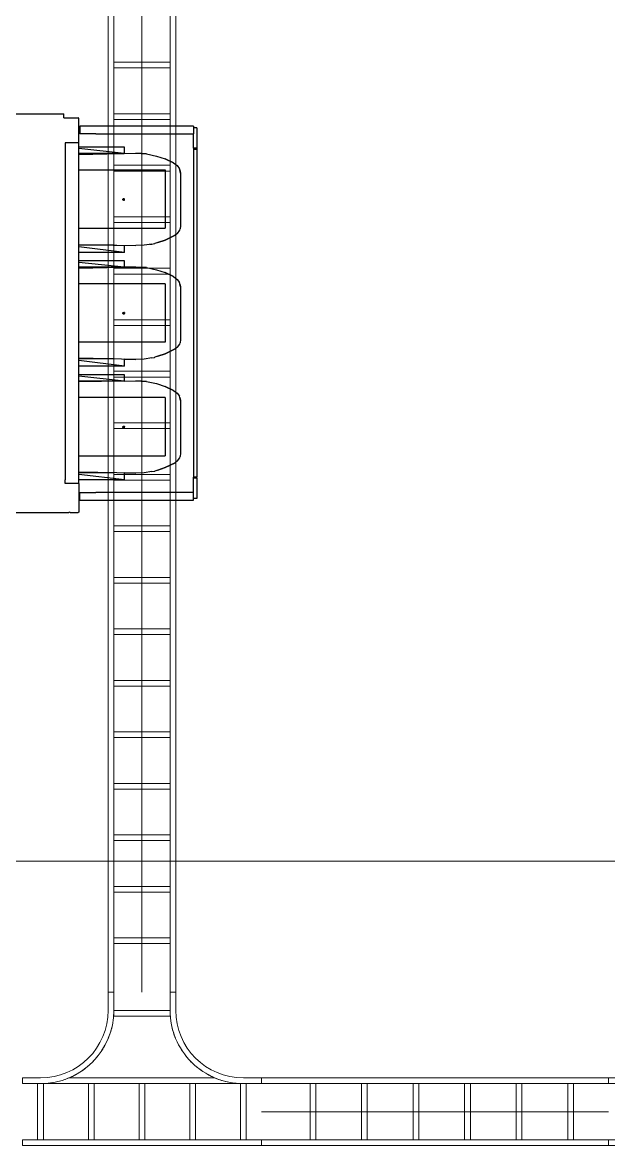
# Model space of a CAD drawing. Header units: millimetres. Extents: x 0 to 154200, y 0 to 64595.
# Drawn here: x 40170 to 42770, y 8539 to 13523 of the extents above; entities that cross this region are included whole.
import ezdxf

# ---------------------------------------------------------------- set-up
doc = ezdxf.new("R2010")
doc.units = ezdxf.units.MM
doc.layers.add('E-CABL-TRAY', color=4, linetype='Continuous', lineweight=9)
doc.layers.add('Floor', color=7, linetype='Continuous', lineweight=9)
doc.layers.add('Equipment', color=7, linetype='Continuous', true_color=0xffffff)

# ---------------------------------------------------------------- blocks, each defined once
blk = doc.blocks.new('M_래더 수평 티 - 300mm 반지름-272136-레벨 2')
at = {"layer": 'E-CABL-TRAY'}
for p, q in [((530, 150), (-530, 150)), ((-530, 150), (-530, 124.6)), ((530, 124.6), (530, 150)), ((-530, 124.6), (530, 124.6)), ((-462.7, 124.6), (-462.7, -124.6)), ((-437.3, -124.6), (-437.3, 124.6)), ((-237.7, 124.6), (-237.7, -124.6)), ((-212.3, -124.6), (-212.3, 124.6)), ((-12.7, 124.6), (-12.7, -124.6)), ((12.7, -124.6), (12.7, 124.6)), ((212.3, 124.6), (212.3, -124.6)), ((237.7, -124.6), (237.7, 124.6)), ((437.3, 124.6), (437.3, -124.6)), ((462.7, -124.6), (462.7, 124.6)), ((-450, -124.6), (-530, -124.6)), ((-530, -124.6), (-530, -150)), ((-450, -124.6), (-437.3, -124.6)), ((-450, -124.6), (450, -124.6)), ((-237.7, -124.6), (-212.3, -124.6)), ((-12.7, -124.6), (12.7, -124.6)), ((212.3, -124.6), (237.7, -124.6)), ((437.3, -124.6), (450, -124.6)), ((530, -124.6), (450, -124.6)), ((530, -150), (530, -124.6)), ((-530, -150), (-450, -150)), ((-324, -150), (324, -150)), ((450, -150), (530, -150)), ((124.6, -424.6), (-124.6, -424.6)), ((-124.6, -424.6), (-124.6, -450)), ((124.6, -450), (124.6, -424.6)), ((-150, -450), (-150, -530)), ((-124.6, -450), (124.6, -450)), ((-124.6, -530), (-124.6, -450)), ((124.6, -450), (124.6, -530)), ((150, -530), (150, -450)), ((-150, -530), (-124.6, -530)), ((124.6, -530), (150, -530))]:
    blk.add_line(p, q, dxfattribs=at)
for centre, radius, start, end in [((-450, -450), 325.4, 360, 90), ((-450, -450), 325.4, 79.9947, 90), ((-450, -450), 325.4, 67.9974, 77.4396), ((450, -450), 325.4, 90, 180), ((450, -450), 325.4, 102.5604, 112.0026), ((450, -450), 325.4, 90, 100.0053), ((-450, -450), 300, 0, 90), ((-450, -450), 325.4, 61.232, 67.2117), ((-450, -450), 325.4, 49.8928, 56.0097), ((450, -450), 300, 90, 180), ((450, -450), 325.4, 123.9903, 130.1072), ((450, -450), 325.4, 112.7883, 118.768), ((-450, -450), 325.4, 38.4887, 44.8078), ((450, -450), 325.4, 135.1922, 141.5113), ((-450, -450), 325.4, 26.942, 33.6058), ((450, -450), 325.4, 146.3942, 153.058), ((-450, -450), 325.4, 11.2019, 22.4039), ((450, -450), 325.4, 157.5961, 168.7981)]:
    blk.add_arc(centre, radius, start, end, dxfattribs=at)
blk = doc.blocks.new('Main_CVD')
at = {"layer": 'Equipment', "lineweight": -3}
for points in [[(55.1, 509.9, 0), (62.8, 509.9, 0)], [(55.1, 509.9, 0), (55.1, 439.4, 0)], [(62.8, 524.8, 0), (152.8, 524.8, 0)], [(62.8, 524.8, 0), (62.8, 509.9, 0)], [(62.8, 509.9, 0), (89.5, 509.9, 0)], [(89.5, 439.4, 0), (89.5, 509.9, 0)], [(152.8, 509.9, 0), (89.5, 509.9, 0)], [(152.8, 524.8, 0), (157.9, 524.8, 0)], [(152.8, 524.8, 0), (152.8, 509.9, 0)], [(152.8, 509.9, 0), (157.9, 509.9, 0)], [(157.9, 524.8, 0), (1611.8, 524.8, 0)], [(157.9, 524.8, 0), (157.9, 509.9, 0)], [(157.9, 509.9, 0), (1611.8, 509.9, 0)], [(1616.9, 524.8, 0), (1611.8, 524.8, 0)], [(1611.8, 524.8, 0), (1611.8, 509.9, 0)], [(1616.9, 509.9, 0), (1611.8, 509.9, 0)], [(1616.9, 524.8, 0), (1706.9, 524.8, 0)], [(1616.9, 524.8, 0), (1616.9, 509.9, 0)], [(1680.3, 509.9, 0), (1616.9, 509.9, 0)], [(1680.3, 509.9, 0), (1680.3, 439.4, 0)], [(1706.9, 509.9, 0), (1680.3, 509.9, 0)], [(1706.9, 524.8, 0), (1706.9, 509.9, 0)], [(1714.7, 509.9, 0), (1706.9, 509.9, 0)], [(1714.7, 439.4, 0), (1714.7, 509.9, 0)], [(249.2, 448.9, 0), (243.5, 447.7, 0)], [(249.2, 448.9, 0), (263.2, 452, 0)], [(263.2, 452, 0), (249.2, 448.9, 0)], [(263.2, 452, 0), (496.9, 452, 0)], [(496.9, 452, 0), (510.9, 449.6, 0)], [(516.9, 448.5, 0), (510.9, 449.6, 0)], [(754, 448.9, 0), (748.3, 447.7, 0)], [(768, 452, 0), (754, 448.9, 0)], [(754, 448.9, 0), (768, 452, 0)], [(768, 452, 0), (1001.7, 452, 0)], [(1001.7, 452, 0), (1015.7, 449.6, 0)], [(1021.7, 448.5, 0), (1015.7, 449.6, 0)], [(1259, 448.9, 0), (1253.3, 447.7, 0)], [(1273, 452, 0), (1259, 448.9, 0)], [(1259, 448.9, 0), (1273, 452, 0)], [(1273, 452, 0), (1506.7, 452, 0)], [(1506.7, 452, 0), (1520.7, 449.6, 0)], [(1526.7, 448.5, 0), (1520.7, 449.6, 0)], [(55.1, 439.4, 0), (55.1, 75.7, 0)], [(89.5, 75.7, 0), (89.5, 439.4, 0)], [(199.9, 383.3, 0), (217.7, 420.7, 0)], [(217.7, 420.7, 0), (199.9, 383.3, 0)], [(217.7, 420.7, 0), (199.9, 383.3, 0)], [(217.7, 420.7, 0), (230, 437.4, 0)], [(217.7, 420.7, 0), (230, 437.4, 0)], [(230, 437.4, 0), (243.5, 447.7, 0)], [(530.4, 438.3, 0), (516.9, 448.5, 0)], [(530.4, 438.3, 0), (538.4, 428, 0)], [(538.4, 428, 0), (560.2, 383.3, 0)], [(560.2, 383.3, 0), (538.4, 428, 0)], [(538.4, 428, 0), (560.2, 383.3, 0)], [(704.7, 383.3, 0), (722.5, 420.7, 0)], [(722.5, 420.7, 0), (704.7, 383.3, 0)], [(722.5, 420.7, 0), (704.7, 383.3, 0)], [(722.5, 420.7, 0), (734.8, 437.4, 0)], [(722.5, 420.7, 0), (734.8, 437.4, 0)], [(734.8, 437.4, 0), (748.3, 447.7, 0)], [(1035.2, 438.3, 0), (1021.7, 448.5, 0)], [(1035.2, 438.3, 0), (1043.2, 428, 0)], [(1065, 383.3, 0), (1043.2, 428, 0)], [(1043.2, 428, 0), (1065, 383.3, 0)], [(1227.5, 420.7, 0), (1209.7, 383.3, 0)], [(1209.7, 383.3, 0), (1227.5, 420.7, 0)], [(1227.5, 420.7, 0), (1239.8, 437.4, 0)], [(1227.5, 420.7, 0), (1239.8, 437.4, 0)], [(1239.8, 437.4, 0), (1253.3, 447.7, 0)], [(1540.2, 438.3, 0), (1526.7, 448.5, 0)], [(1540.2, 438.3, 0), (1548.2, 428, 0)], [(1548.2, 428, 0), (1570, 383.3, 0)], [(1570, 383.3, 0), (1548.2, 428, 0)], [(1680.3, 439.4, 0), (1680.3, 75.7, 0)], [(1714.7, 75.7, 0), (1714.7, 439.4, 0)], [(187.2, 344.6, 0), (199.9, 383.3, 0)], [(249.2, 0, 0), (249.2, 383.3, 0)], [(249.2, 383.3, 0), (508, 383.3, 0)], [(508, 0, 0), (508, 383.3, 0)], [(571.1, 351.2, 0), (560.2, 383.3, 0)], [(560.2, 383.3, 0), (571.1, 351.2, 0)], [(571.1, 351.2, 0), (560.2, 383.3, 0)], [(571.1, 351.2, 0), (575.4, 338.4, 0)], [(692, 344.6, 0), (704.7, 383.3, 0)], [(754, 383.3, 0), (754, 0, 0)], [(754, 383.3, 0), (1012.8, 383.3, 0)], [(1012.8, 383.3, 0), (1012.8, 0, 0)], [(1065, 383.3, 0), (1075.9, 351.2, 0)], [(1075.9, 351.2, 0), (1065, 383.3, 0)], [(1075.9, 351.2, 0), (1080.2, 338.4, 0)], [(1075.9, 351.2, 0), (1080.2, 338.4, 0)], [(1197, 344.6, 0), (1209.7, 383.3, 0)], [(1259, 383.3, 0), (1259, 0, 0)], [(1259, 383.3, 0), (1517.8, 383.3, 0)], [(1517.8, 0, 0), (1517.8, 383.3, 0)], [(1580.9, 351.2, 0), (1570, 383.3, 0)], [(1570, 383.3, 0), (1580.9, 351.2, 0)], [(1580.9, 351.2, 0), (1585.2, 338.4, 0)], [(1580.9, 351.2, 0), (1585.2, 338.4, 0)], [(175.1, 254, 0), (177.7, 301.1, 0)], [(175.1, 254, 0), (177.7, 301.1, 0)], [(177.7, 301.1, 0), (175.1, 254, 0)], [(177.7, 301.1, 0), (187.2, 344.6, 0)], [(177.7, 301.1, 0), (187.2, 344.6, 0)], [(576, 336.8, 0), (575.4, 338.4, 0)], [(577.9, 324.4, 0), (576, 336.8, 0)], [(577.9, 324.4, 0), (583.3, 290.7, 0)], [(579.2, 316.3, 0), (577.9, 324.4, 0)], [(679.9, 254, 0), (682.5, 301.1, 0)], [(679.9, 254, 0), (682.5, 301.1, 0)], [(682.5, 301.1, 0), (679.9, 254, 0)], [(682.5, 301.1, 0), (692, 344.6, 0)], [(682.5, 301.1, 0), (692, 344.6, 0)], [(1080.8, 336.8, 0), (1080.2, 338.4, 0)], [(1082.7, 324.4, 0), (1080.8, 336.8, 0)], [(1082.7, 324.4, 0), (1088.1, 290.7, 0)], [(1184.9, 254, 0), (1187.5, 301.1, 0)], [(1184.9, 254, 0), (1187.5, 301.1, 0)], [(1187.5, 301.1, 0), (1184.9, 254, 0)], [(1187.5, 301.1, 0), (1197, 344.6, 0)], [(1187.5, 301.1, 0), (1197, 344.6, 0)], [(1585.8, 336.8, 0), (1585.2, 338.4, 0)], [(1587.7, 324.4, 0), (1585.8, 336.8, 0)], [(1587.7, 324.4, 0), (1593.1, 290.7, 0)], [(176.1, 201.4, 0), (175.1, 254, 0)], [(176.1, 201.4, 0), (175.1, 254, 0)], [(176.1, 201.4, 0), (175.1, 254, 0)], [(580, 0, 0), (585, 254, 0)], [(580, 0, 0), (585, 254, 0)], [(583, 152.6, 0), (585, 254, 0)], [(583.3, 290.7, 0), (585, 254, 0)], [(583.3, 290.7, 0), (585, 254, 0)], [(583.3, 290.7, 0), (585, 254, 0)], [(680.9, 204, 0), (679.9, 254, 0)], [(679.9, 254, 0), (680.9, 204, 0)], [(680.9, 204, 0), (679.9, 254, 0)], [(1089.8, 254, 0), (1084.8, 0, 0)], [(1088.1, 290.7, 0), (1089.8, 254, 0)], [(1088.1, 290.7, 0), (1089.8, 254, 0)], [(1088.1, 290.7, 0), (1089.8, 254, 0)], [(1088.8, 204, 0), (1089.8, 254, 0)], [(1089.8, 254, 0), (1088.8, 204, 0)], [(1185.9, 201.4, 0), (1184.9, 254, 0)], [(1594.8, 254, 0), (1589.8, 0, 0)], [(1593.1, 290.7, 0), (1594.8, 254, 0)], [(1593.1, 290.7, 0), (1594.8, 254, 0)], [(1593.1, 290.7, 0), (1594.8, 254, 0)], [(1594.8, 254, 0), (1593.8, 204, 0)], [(1593.8, 204, 0), (1594.8, 254, 0)], [(176.1, 204, 0), (148, 204, 0)], [(148, 204, 0), (148, 0, 0)], [(176.1, 201.4, 0), (154.5, 0, 0)], [(176.4, 204, 0), (176.1, 201.4, 0)], [(176.4, 186.9, 0), (176.1, 201.4, 0)], [(176.4, 186.9, 0), (176.1, 201.4, 0)], [(176.4, 186.9, 0), (176.1, 201.4, 0)], [(376.1, 200, 0), (376.2, 201, 0)], [(376.2, 199, 0), (376.1, 200, 0)], [(376.2, 201, 0), (376.6, 202, 0)], [(376.6, 202, 0), (377.3, 202.8, 0)], [(378.1, 203.4, 0), (377.3, 202.8, 0)], [(378.1, 203.4, 0), (379, 203.8, 0)], [(380, 204, 0), (379, 203.8, 0)], [(381.1, 203.8, 0), (380, 204, 0)], [(381.1, 203.8, 0), (382, 203.4, 0)], [(382.8, 202.8, 0), (382, 203.4, 0)], [(383.5, 202, 0), (382.8, 202.8, 0)], [(383.9, 201, 0), (383.5, 202, 0)], [(384, 200, 0), (383.9, 201, 0)], [(383.9, 199, 0), (384, 200, 0)], [(615, 204, 0), (584, 204, 0)], [(615, 204, 0), (590.3, 0, 0)], [(615, 204, 0), (615, 0, 0)], [(680.9, 204, 0), (652.8, 204, 0)], [(652.8, 204, 0), (652.8, 0, 0)], [(680.9, 201.4, 0), (659.3, 0, 0)], [(681.2, 204, 0), (680.9, 201.4, 0)], [(680.9, 204, 0), (680.9, 201.4, 0)], [(681.2, 186.9, 0), (680.9, 201.4, 0)], [(680.9, 201.4, 0), (681.2, 186.9, 0)], [(681.2, 186.9, 0), (680.9, 201.4, 0)], [(681.2, 204, 0), (681.2, 186.9, 0)], [(880.9, 200, 0), (881, 201, 0)], [(881, 199, 0), (880.9, 200, 0)], [(881, 201, 0), (881.4, 202, 0)], [(882.1, 202.8, 0), (881.4, 202, 0)], [(882.1, 202.8, 0), (882.9, 203.4, 0)], [(882.9, 203.4, 0), (883.8, 203.8, 0)], [(884.9, 204, 0), (883.8, 203.8, 0)], [(884.9, 204, 0), (885.9, 203.8, 0)], [(886.8, 203.4, 0), (885.9, 203.8, 0)], [(887.6, 202.8, 0), (886.8, 203.4, 0)], [(888.3, 202, 0), (887.6, 202.8, 0)], [(888.3, 202, 0), (888.7, 201, 0)], [(888.8, 200, 0), (888.7, 201, 0)], [(888.8, 200, 0), (888.7, 199, 0)], [(1119.8, 204, 0), (1088.8, 204, 0)], [(1119.8, 204, 0), (1095.1, 0, 0)], [(1119.8, 204, 0), (1119.8, 0, 0)], [(1185.9, 204, 0), (1157.8, 204, 0)], [(1157.8, 204, 0), (1157.8, 0, 0)], [(1185.9, 201.4, 0), (1164.3, 0, 0)], [(1185.9, 201.4, 0), (1189.8, 0, 0)], [(1385.9, 200, 0), (1386, 201, 0)], [(1386, 199, 0), (1385.9, 200, 0)], [(1386, 201, 0), (1386.4, 202, 0)], [(1387.1, 202.8, 0), (1386.4, 202, 0)], [(1387.1, 202.8, 0), (1387.9, 203.4, 0)], [(1387.9, 203.4, 0), (1388.8, 203.8, 0)], [(1389.9, 204, 0), (1388.8, 203.8, 0)], [(1389.9, 204, 0), (1390.9, 203.8, 0)], [(1391.8, 203.4, 0), (1390.9, 203.8, 0)], [(1392.6, 202.8, 0), (1391.8, 203.4, 0)], [(1393.3, 202, 0), (1392.6, 202.8, 0)], [(1393.3, 202, 0), (1393.7, 201, 0)], [(1393.8, 200, 0), (1393.7, 201, 0)], [(1393.8, 200, 0), (1393.7, 199, 0)], [(1624.8, 204, 0), (1593.8, 204, 0)], [(1624.8, 204, 0), (1600.1, 0, 0)], [(1624.8, 204, 0), (1624.8, 0, 0)], [(180, 0, 0), (176.4, 186.9, 0)], [(176.4, 186.9, 0), (176.4, 0, 0)], [(376.2, 199, 0), (376.6, 198, 0)], [(377.3, 197.2, 0), (376.6, 198, 0)], [(378.1, 196.6, 0), (377.3, 197.2, 0)], [(379, 196.2, 0), (378.1, 196.6, 0)], [(380, 196.1, 0), (379, 196.2, 0)], [(381.1, 196.2, 0), (380, 196.1, 0)], [(381.1, 196.2, 0), (382, 196.6, 0)], [(382.8, 197.2, 0), (382, 196.6, 0)], [(383.5, 198, 0), (382.8, 197.2, 0)], [(383.9, 199, 0), (383.5, 198, 0)], [(583, 152.6, 0), (583, 0, 0)], [(681.2, 186.9, 0), (684.8, 0, 0)], [(684.8, 0, 0), (681.2, 186.9, 0)], [(681.2, 186.9, 0), (681.2, 0, 0)], [(881.4, 198, 0), (881, 199, 0)], [(881.4, 198, 0), (882.1, 197.2, 0)], [(882.9, 196.6, 0), (882.1, 197.2, 0)], [(883.8, 196.2, 0), (882.9, 196.6, 0)], [(884.9, 196.1, 0), (883.8, 196.2, 0)], [(885.9, 196.2, 0), (884.9, 196.1, 0)], [(886.8, 196.6, 0), (885.9, 196.2, 0)], [(886.8, 196.6, 0), (887.6, 197.2, 0)], [(888.3, 198, 0), (887.6, 197.2, 0)], [(888.7, 199, 0), (888.3, 198, 0)], [(1087.8, 152.6, 0), (1087.8, 0, 0)], [(1186.2, 187, 0), (1186.2, 0, 0)], [(1386.4, 198, 0), (1386, 199, 0)], [(1386.4, 198, 0), (1387.1, 197.2, 0)], [(1387.9, 196.6, 0), (1387.1, 197.2, 0)], [(1388.8, 196.2, 0), (1387.9, 196.6, 0)], [(1389.9, 196.1, 0), (1388.8, 196.2, 0)], [(1390.9, 196.2, 0), (1389.9, 196.1, 0)], [(1391.8, 196.6, 0), (1390.9, 196.2, 0)], [(1391.8, 196.6, 0), (1392.6, 197.2, 0)], [(1393.3, 198, 0), (1392.6, 197.2, 0)], [(1393.7, 199, 0), (1393.3, 198, 0)], [(1592.8, 152.6, 0), (1592.8, 0, 0)], [(55.1, 75.7, 0), (55.1, 5.7, 0)], [(89.5, 75.7, 0), (89.5, 5.7, 0)], [(1680.3, 5.7, 0), (1680.3, 75.7, 0)], [(1714.7, 5.7, 0), (1714.7, 75.7, 0)], [(20, 0, 0), (18, -2, 0)], [(128.6, 0, 0), (20, 0, 0)], [(55.1, 5.7, 0), (89.5, 5.7, 0)], [(148, 0, 0), (128.6, 0, 0)], [(128.6, 0, 0), (128.6, -60, 0)], [(154.5, 0, 0), (148, 0, 0)], [(176.4, 0, 0), (154.5, 0, 0)], [(180, 0, 0), (176.4, 0, 0)], [(249.2, 0, 0), (180, 0, 0)], [(508, 0, 0), (249.2, 0, 0)], [(580, 0, 0), (508, 0, 0)], [(583, 0, 0), (580, 0, 0)], [(590.3, 0, 0), (583, 0, 0)], [(615, 0, 0), (590.3, 0, 0)], [(652.8, 0, 0), (615, 0, 0)], [(659.3, 0, 0), (652.8, 0, 0)], [(681.2, 0, 0), (659.3, 0, 0)], [(684.8, 0, 0), (681.2, 0, 0)], [(754, 0, 0), (684.8, 0, 0)], [(1012.8, 0, 0), (754, 0, 0)], [(1084.8, 0, 0), (1012.8, 0, 0)], [(1087.8, 0, 0), (1084.8, 0, 0)], [(1095.1, 0, 0), (1087.8, 0, 0)], [(1119.8, 0, 0), (1095.1, 0, 0)], [(1157.8, 0, 0), (1119.8, 0, 0)], [(1164.3, 0, 0), (1157.8, 0, 0)], [(1186.2, 0, 0), (1164.3, 0, 0)], [(1189.8, 0, 0), (1186.2, 0, 0)], [(1259, 0, 0), (1189.8, 0, 0)], [(1517.8, 0, 0), (1259, 0, 0)], [(1589.8, 0, 0), (1517.8, 0, 0)], [(1592.8, 0, 0), (1589.8, 0, 0)], [(1600.1, 0, 0), (1592.8, 0, 0)], [(1624.8, 0, 0), (1600.1, 0, 0)], [(1641.1, 0, 0), (1624.8, 0, 0)], [(1641.1, 0, 0), (1641.1, -60, 0)], [(1641.1, 0, 0), (1768, 0, 0)], [(1714.7, 5.7, 0), (1680.3, 5.7, 0)], [(1768, 0, 0), (1770, -2, 0)], [(18, -66.2, 0), (18, -2, 0)], [(1770, -37.9, 0), (1768, -40.3, 0)], [(1768, -40.3, 0), (1770, -43.3, 0)], [(1770, -37.9, 0), (1770, -2, 0)], [(1770, -620, 0), (1770, -43.3, 0)], [(0, -620, 0), (0, -66.2, 0)], [(18, -66.2, 0), (0, -66.2, 0)], [(128.6, -60, 0), (148, -60, 0)], [(148, -60, 0), (176.4, -60, 0)], [(176.4, -60, 0), (182.9, -60, 0)], [(182.9, -60, 0), (576.3, -60, 0)], [(576.3, -60, 0), (583, -60, 0)], [(583, -60, 0), (615, -60, 0)], [(615, -60, 0), (652.8, -60, 0)], [(652.8, -60, 0), (681.2, -60, 0)], [(681.2, -60, 0), (687.7, -60, 0)], [(687.7, -60, 0), (860.1, -60, 0)], [(860.1, -60, 0), (864.3, -60, 0)], [(864.3, -60, 0), (905.8, -60, 0)], [(905.8, -60, 0), (909.9, -60, 0)], [(909.9, -60, 0), (1081.1, -60, 0)], [(1081.1, -60, 0), (1087.8, -60, 0)], [(1087.8, -60, 0), (1119.8, -60, 0)], [(1119.8, -60, 0), (1157.8, -60, 0)], [(1157.8, -60, 0), (1186.2, -60, 0)], [(1186.2, -60, 0), (1192.7, -60, 0)], [(1192.7, -60, 0), (1586.2, -60, 0)], [(1586.2, -60, 0), (1592.8, -60, 0)], [(1592.8, -60, 0), (1624.8, -60, 0)], [(1641.1, -60, 0), (1624.8, -60, 0)]]:
    blk.add_polyline3d(points, dxfattribs=at)

msp = doc.modelspace()

# ---------------------------------------------------------------- linework, layer by layer
at = {"layer": 'E-CABL-TRAY'}
for p, q in [((40550, 9218.7018), (40550, 55818.7018)), ((40575.4, 9218.7018), (40575.4, 55818.7018)), ((40700, 9218.7018), (40700, 55818.7018)), ((40824.6, 9218.7018), (40824.6, 55818.7018)), ((40850, 9218.7018), (40850, 55818.7018)), ((40824.6, 13346.2018), (40575.4, 13346.2018)), ((40824.6, 13320.8018), (40575.4, 13320.8018)), ((40824.6, 13117.6018), (40575.4, 13117.6018)), ((40824.6, 13092.2018), (40575.4, 13092.2018)), ((40824.6, 12889.0018), (40575.4, 12889.0018)), ((40824.6, 12863.6018), (40575.4, 12863.6018)), ((40824.6, 12660.4018), (40575.4, 12660.4018)), ((40824.6, 12635.0018), (40575.4, 12635.0018)), ((40824.6, 12431.8018), (40575.4, 12431.8018)), ((40824.6, 12406.4018), (40575.4, 12406.4018)), ((40824.6, 12203.2018), (40575.4, 12203.2018)), ((40824.6, 12177.8018), (40575.4, 12177.8018)), ((40824.6, 11974.6018), (40575.4, 11974.6018)), ((40824.6, 11949.2018), (40575.4, 11949.2018)), ((40824.6, 11746.0018), (40575.4, 11746.0018)), ((40824.6, 11720.6018), (40575.4, 11720.6018)), ((40824.6, 11517.4018), (40575.4, 11517.4018)), ((40824.6, 11492.0018), (40575.4, 11492.0018)), ((40824.6, 11288.8018), (40575.4, 11288.8018)), ((40824.6, 11263.4018), (40575.4, 11263.4018)), ((40824.6, 11060.2018), (40575.4, 11060.2018)), ((40824.6, 11034.8018), (40575.4, 11034.8018)), ((40824.6, 10831.6018), (40575.4, 10831.6018)), ((40824.6, 10806.2018), (40575.4, 10806.2018)), ((40824.6, 10603.0018), (40575.4, 10603.0018)), ((40824.6, 10577.6018), (40575.4, 10577.6018)), ((40824.6, 10374.4018), (40575.4, 10374.4018)), ((40824.6, 10349.0018), (40575.4, 10349.0018)), ((40824.6, 10145.8018), (40575.4, 10145.8018)), ((40824.6, 10120.4018), (40575.4, 10120.4018)), ((40824.6, 9917.2018), (40575.4, 9917.2018)), ((40824.6, 9891.8018), (40575.4, 9891.8018)), ((40824.6, 9688.6018), (40575.4, 9688.6018)), ((40824.6, 9663.2018), (40575.4, 9663.2018)), ((40824.6, 9460.0018), (40575.4, 9460.0018)), ((40824.6, 9434.6018), (40575.4, 9434.6018)), ((40575.4, 9218.7018), (40550, 9218.7018)), ((40850, 9218.7018), (40824.6, 9218.7018)), ((41230, 8813.3018), (41230, 8838.7018)), ((41230, 8838.7018), (42770, 8838.7018)), ((42770, 8838.7018), (42770, 8813.3018)), ((41230, 8813.3018), (42770, 8813.3018)), ((41445.9, 8564.1018), (41445.9, 8813.3018)), ((41471.3, 8564.1018), (41471.3, 8813.3018)), ((41674.5, 8564.1018), (41674.5, 8813.3018)), ((41699.9, 8564.1018), (41699.9, 8813.3018)), ((41903.1, 8564.1018), (41903.1, 8813.3018)), ((41928.5, 8564.1018), (41928.5, 8813.3018)), ((42131.7, 8564.1018), (42131.7, 8813.3018)), ((42157.1, 8564.1018), (42157.1, 8813.3018)), ((42360.3, 8564.1018), (42360.3, 8813.3018)), ((42385.7, 8564.1018), (42385.7, 8813.3018)), ((42588.9, 8564.1018), (42588.9, 8813.3018)), ((42614.3, 8564.1018), (42614.3, 8813.3018)), ((41230, 8688.7018), (42770, 8688.7018)), ((41230, 8538.7018), (41230, 8564.1018)), ((41230, 8564.1018), (42770, 8564.1018)), ((41230, 8538.7018), (42770, 8538.7018)), ((42770, 8564.1018), (42770, 8538.7018))]:
    msp.add_line(p, q, dxfattribs=at)
at = {"layer": 'Floor'}
msp.add_lwpolyline([(36000, 9800), (36000, 54800), (48000, 54800), (48000, 9800), (36000, 9800)], dxfattribs=at)

# ---------------------------------------------------------------- block references
at = {"layer": 'E-CABL-TRAY', "rotation": 180}
for p in [(40700, 8688.7018), (43300, 8688.7018)]:
    msp.add_blockref('M_래더 수평 티 - 300mm 반지름-272136-레벨 2', p, dxfattribs=at)
at = {"layer": 'Equipment', "rotation": 270}
msp.add_blockref('Main_CVD', (40419.3556, 13117.4064), dxfattribs=at)

doc.saveas('drawing.dxf')
